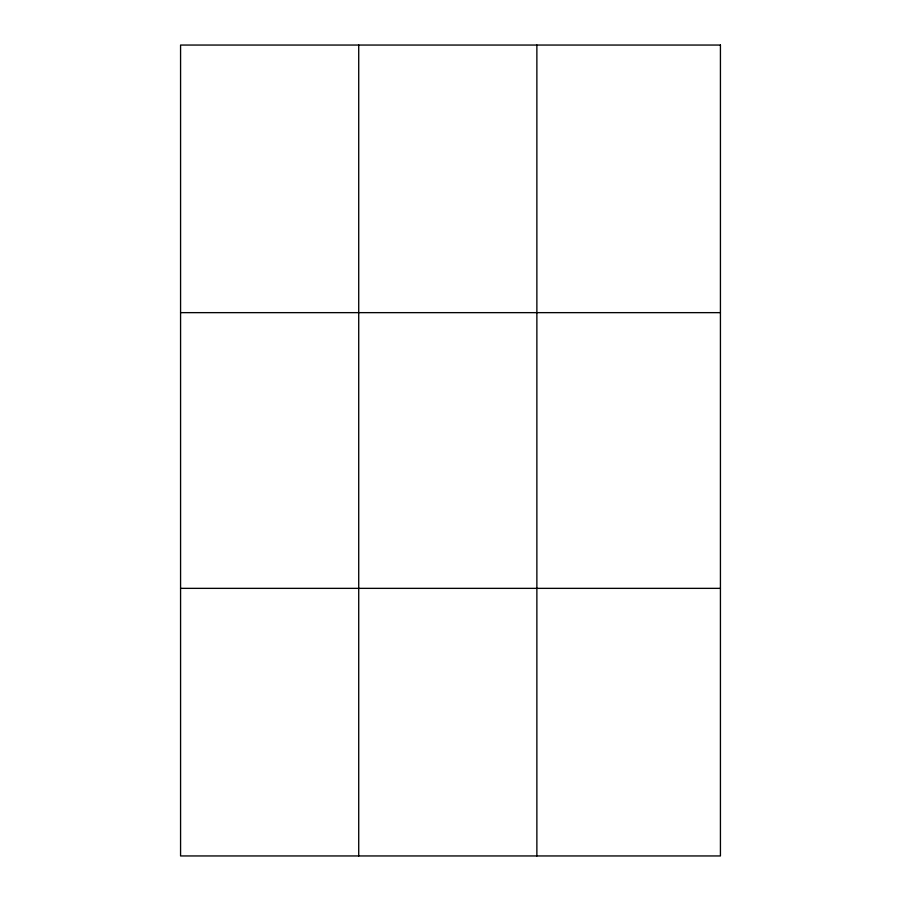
<?xml version="1.0" encoding="UTF-8"?>
<svg xmlns="http://www.w3.org/2000/svg" width="901" height="901" viewBox="0 0 901 901"><rect width="100%" height="100%" fill="white"/><g stroke="black" fill="none" stroke-linecap="round" stroke-linejoin="round"><path stroke-width="1.35" d="M358.722 855.95L358.722 45.05M536.872 855.95L536.872 45.05M180.572 312.647L720.428 312.647M180.572 588.353L720.428 588.353M720.428 45.05L180.572 45.05L180.572 855.95L720.428 855.95L720.428 45.05"/></g></svg>
